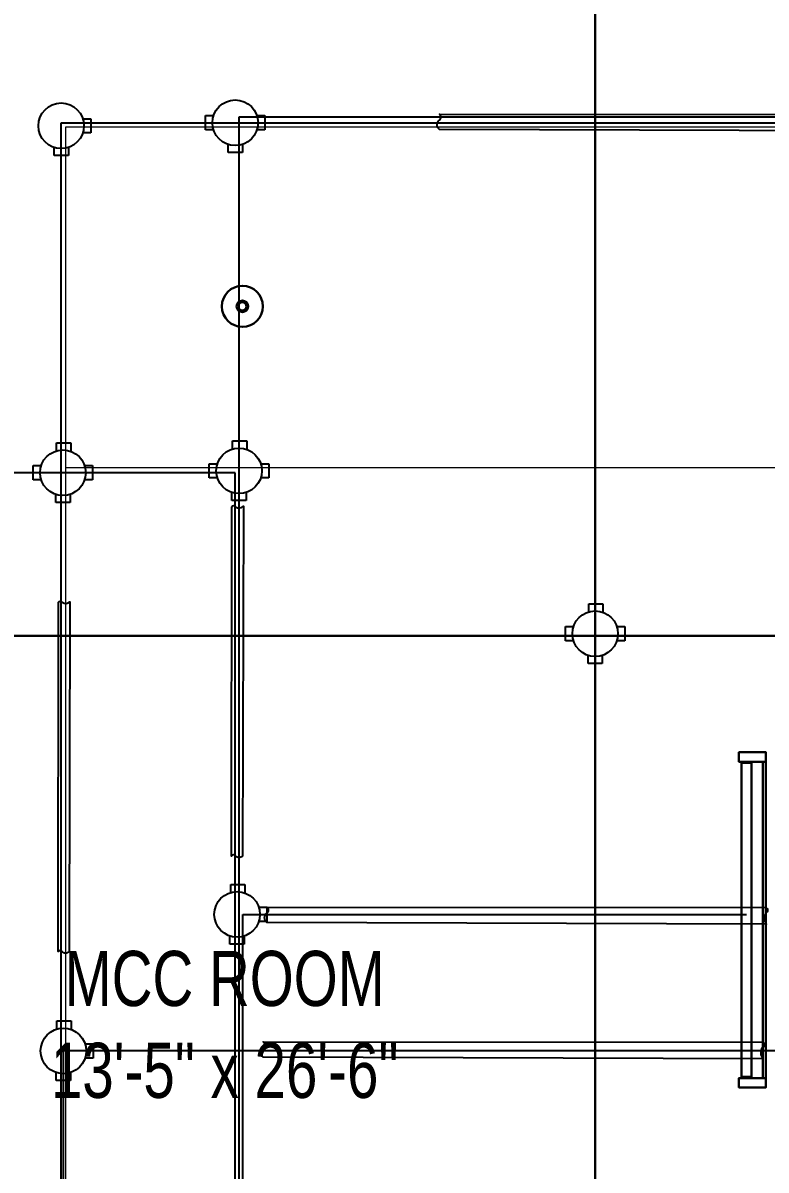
# Model space of a CAD drawing. Header units: inches. Extents: x 12 to 1105, y 9 to 782.
# Drawn here: x 602.7 to 710.6, y 354.4 to 520.8 of the extents above; entities that cross this region are included whole.
import ezdxf

# ---------------------------------------------------------------- set-up
doc = ezdxf.new("R2010")
doc.units = ezdxf.units.IN
doc.header["$MEASUREMENT"] = 0
doc.layers.add('Cables', color=7, linetype='Continuous')
doc.layers.add('dim-8', color=18, linetype='Continuous', lineweight=15)
doc.layers.add('E-WTL-Wall-Tube-Light', color=7, linetype='Continuous', lineweight=30)
doc.styles.add('Swiss721', font='swisscl.ttf')

# ---------------------------------------------------------------- blocks, each defined once
blk = doc.blocks.new('A$C63C712C3')
at = {"ltscale": 2}
for p, q in [((39.8, 42), (33.8, 42)), ((39.8, 15.9), (33.8, 15.9)), ((1230.6, 42), (1236.6, 42)), ((1230.6, 15.9), (1236.6, 15.9))]:
    blk.add_line(p, q, dxfattribs=at)
for points in [[(35.5, 102.6), (0, 102.6), (0, 0), (35.5, 0)], [(35.5, 102.6), (1235.5, 102.6), (1235.5, 90.2), (35.5, 90.2)], [(1235.5, 102.6), (1270.9, 102.6), (1270.9, 0), (1235.5, 0)], [(39.8, 47.6), (1230.6, 47.6), (1230.6, 10.1), (39.8, 10.1)]]:
    blk.add_lwpolyline(points, close=True, dxfattribs=at)

msp = doc.modelspace()

# ---------------------------------------------------------------- linework, layer by layer
at = {"color": 6, "lineweight": 30}
for p, q in [((685.77, 431.86), (685.77, 550.2)), ((558.69, 431.86), (844.8, 431.86)), ((685.77, 254.91), (685.77, 432.19))]:
    msp.add_line(p, q, dxfattribs=at)
for p, q in [((611.42, 506.93), (612.59, 506.93)), ((612.59, 506.93), (612.59, 504.87)), ((629.22, 505.31), (629.22, 507.38)), ((629.22, 507.38), (630.39, 507.38)), ((636.68, 507.38), (637.85, 507.38)), ((637.85, 507.38), (637.85, 505.31)), ((612.59, 504.87), (611.42, 504.87)), ((630.39, 505.31), (629.22, 505.31)), ((637.85, 505.31), (636.68, 505.31)), ((607.24, 501.59), (607.24, 502.76)), ((609.31, 502.76), (609.31, 501.59)), ((632.5, 502.03), (632.5, 503.2)), ((634.57, 503.2), (634.57, 502.03)), ((609.31, 501.59), (607.24, 501.59)), ((634.57, 502.03), (632.5, 502.03)), ((607.59, 458.74), (607.59, 459.91)), ((607.59, 459.91), (609.66, 459.91)), ((609.66, 459.91), (609.66, 458.67)), ((633.15, 459.01), (633.15, 460.17)), ((633.15, 460.17), (635.21, 460.17)), ((635.21, 460.17), (635.21, 458.94)), ((604.22, 454.53), (604.22, 456.59)), ((604.22, 456.59), (605.38, 456.59)), ((611.67, 456.59), (612.84, 456.59)), ((612.84, 456.59), (612.84, 454.53)), ((629.77, 454.8), (629.77, 456.86)), ((629.77, 456.86), (630.94, 456.86)), ((637.23, 456.86), (638.4, 456.86)), ((638.4, 456.86), (638.4, 454.8)), ((605.38, 454.53), (604.22, 454.53)), ((612.84, 454.53), (611.67, 454.53)), ((630.94, 454.8), (629.77, 454.8)), ((638.4, 454.8), (637.23, 454.8)), ((607.49, 451.25), (607.49, 452.42)), ((609.56, 451.25), (607.49, 451.25)), ((609.56, 452.42), (609.56, 451.25)), ((633.04, 451.52), (633.04, 452.69)), ((635.11, 451.52), (633.04, 451.52)), ((635.11, 452.69), (635.11, 451.52)), ((684.83, 435.36), (684.83, 436.53)), ((684.83, 436.53), (686.9, 436.53)), ((686.9, 436.53), (686.9, 435.3)), ((681.46, 431.16), (681.46, 433.22)), ((681.46, 433.22), (682.63, 433.22)), ((688.92, 433.22), (690.08, 433.22)), ((690.08, 433.22), (690.08, 431.16)), ((682.63, 431.16), (681.46, 431.16)), ((690.08, 431.16), (688.92, 431.16)), ((684.73, 427.88), (684.73, 429.05)), ((686.8, 427.88), (684.73, 427.88)), ((686.8, 429.05), (686.8, 427.88)), ((632.87, 394.63), (632.87, 395.8)), ((632.87, 395.8), (634.93, 395.8)), ((634.93, 395.8), (634.94, 394.57)), ((636.95, 392.49), (638.12, 392.49)), ((638.12, 392.49), (638.12, 390.42)), ((638.12, 390.42), (636.95, 390.42)), ((632.77, 387.15), (632.77, 388.31)), ((634.83, 388.31), (634.83, 387.15)), ((634.83, 387.15), (632.77, 387.15)), ((607.66, 374.82), (607.66, 375.99)), ((607.66, 375.99), (609.73, 375.99)), ((609.73, 375.99), (609.73, 374.75)), ((611.74, 372.68), (612.91, 372.68)), ((612.91, 372.68), (612.91, 370.61)), ((612.91, 370.61), (611.74, 370.61)), ((607.56, 367.33), (607.56, 368.5)), ((609.63, 368.5), (609.63, 367.33)), ((609.63, 367.33), (607.56, 367.33))]:
    msp.add_line(p, q)
at = {"color": 5, "lineweight": 20}
for p, q in [((608.97, 236.47), (608.97, 505.73)), ((608.97, 505.73), (850, 505.73)), ((608.97, 456.32), (720.48, 456.32))]:
    msp.add_line(p, q, dxfattribs=at)
for points in [[(735.6, 507.54, -0.56347), (735.6, 506.75, 0.368601), (735.69, 505.14), (663.16, 505.34, -0.456322), (663.16, 506.75, 0.605884), (663.16, 507.57)], [(633.03, 450.62, -0.56347), (633.59, 450.62, 0.368601), (634.71, 450.68), (634.57, 399.91, -0.456322), (633.59, 399.91, 0.605884), (633.01, 399.91)], [(607.87, 436.77, -0.56347), (608.42, 436.77, 0.368601), (609.55, 436.83), (609.41, 386.06, -0.456322), (608.42, 386.06, 0.605884), (607.85, 386.06)], [(710.56, 392.46, -0.56347), (710.56, 391.67, 0.368601), (710.65, 390.05), (638.11, 390.26, -0.456322), (638.12, 391.67, 0.605884), (638.12, 392.49)], [(710.04, 372.93, -0.56347), (710.04, 372.13, 0.368601), (710.13, 370.52), (637.59, 370.73, -0.456322), (637.6, 372.13, 0.605884), (637.6, 372.96)]]:
    msp.add_lwpolyline(points, format="xyb", close=True)
for centre in [(633.53, 506.34), (608.27, 505.9), (608.52, 455.56), (634.08, 455.83), (685.77, 432.19), (633.8, 391.46), (608.59, 371.64)]:
    msp.add_circle(centre, 3.31)
at = {"color": 190, "lineweight": 30}
for radius in [2.98, 0.834, 0.596]:
    msp.add_circle((634.57, 479.7), radius, dxfattribs=at)
at = {"layer": 'Cables', "color": 1}
for p, q in [((608.27, 236.47), (608.27, 506.34)), ((608.27, 506.34), (826.72, 506.34)), ((608.59, 236.47), (608.59, 371.64)), ((745.16, 371.64), (608.59, 371.64))]:
    msp.add_line(p, q, dxfattribs=at)
at = {"layer": 'Cables', "color": 3}
for p, q in [((634.08, 292.27), (634.08, 507.22)), ((634.08, 507.22), (772.39, 507.22)), ((633.53, 455.56), (552.21, 455.56)), ((633.53, 291.84), (633.53, 455.56)), ((634.62, 292.69), (634.62, 391.46)), ((634.62, 391.46), (707.75, 391.46))]:
    msp.add_line(p, q, dxfattribs=at)

# ---------------------------------------------------------------- block references
at = {"layer": 'E-WTL-Wall-Tube-Light', "lineweight": 0, "xscale": 0.03825770519629215, "yscale": 0.03825770519629215, "zscale": 0.03825770519629215, "rotation": 270}
msp.add_blockref('A$C63C712C3', (706.63, 414.98), dxfattribs=at)

# ---------------------------------------------------------------- texts
at = {"layer": 'dim-8', "linetype": 'Continuous', "ltscale": 10, "insert": (632, 375.44), "char_height": 8, "attachment_point": 5, "style": 'Swiss721'}
msp.add_mtext('\\A1;MCC ROOM\\P13\'-5" x 26\'-6"', dxfattribs=at)

doc.saveas('drawing.dxf')
